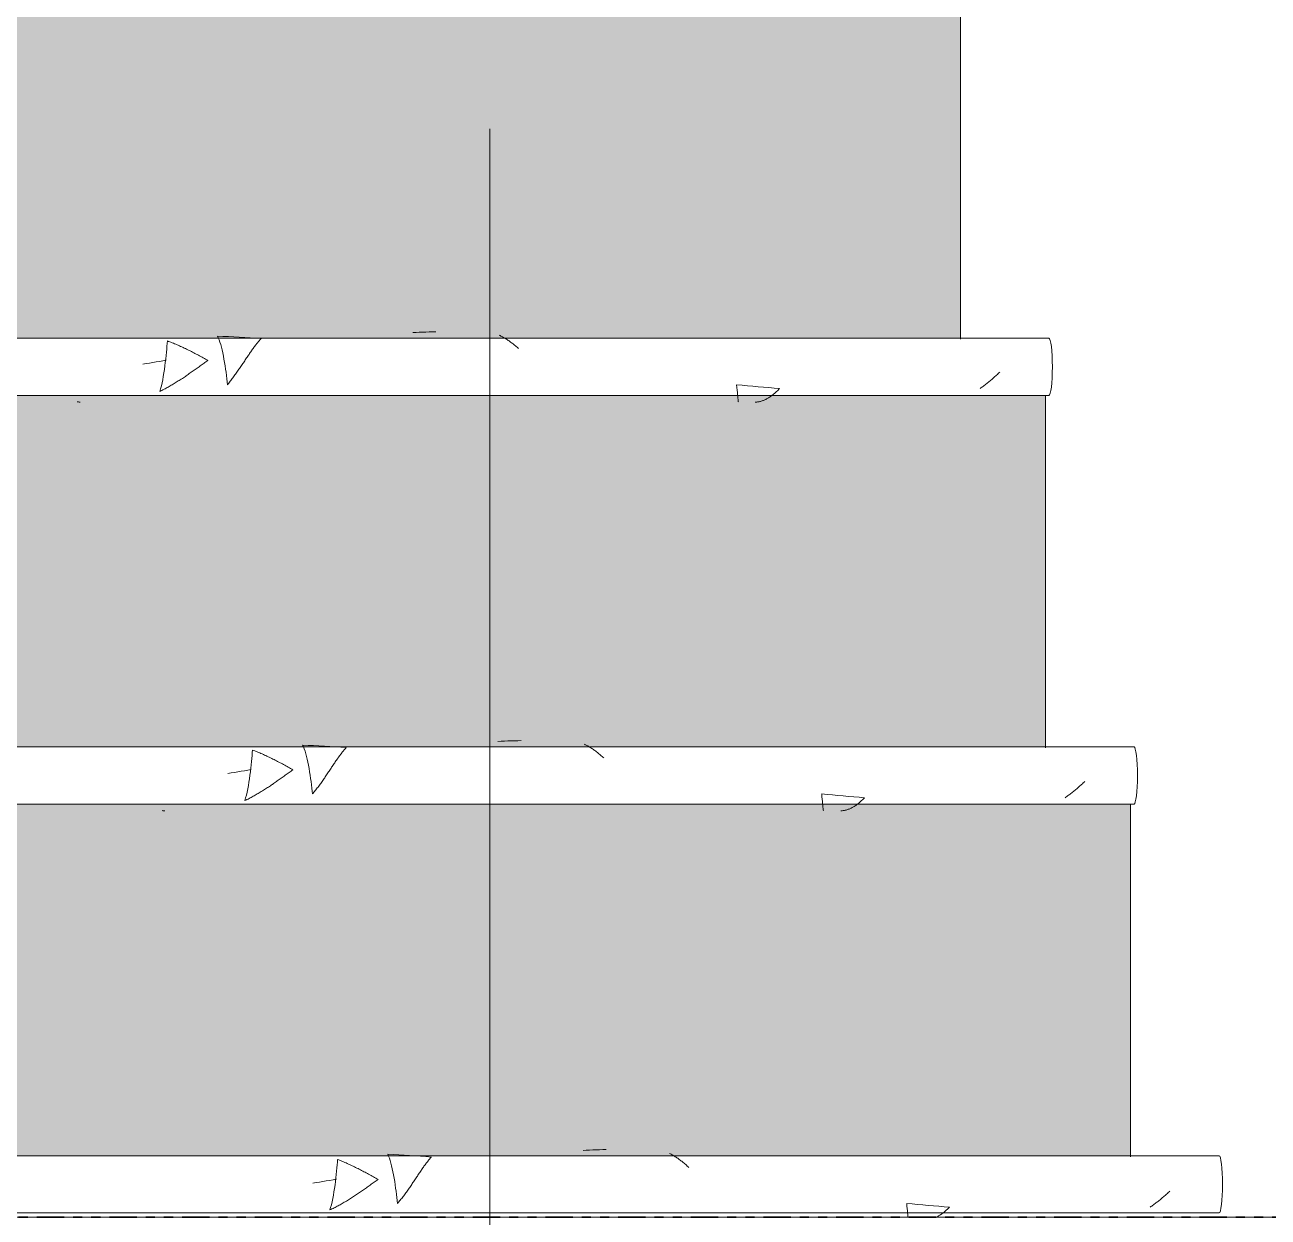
# Model space of a CAD drawing. Header units: millimetres. Extents: x -8482 to 130249, y -7482 to 93550.
# Drawn here: x 30987.4 to 31421.9, y -450 to -33.3 of the extents above; entities that cross this region are included whole.
import ezdxf

# ---------------------------------------------------------------- set-up
doc = ezdxf.new("R2010")
doc.units = ezdxf.units.MM
doc.linetypes.add('Double Dash 3_8_', pattern=[25.4, 9.525, -3.175, 3.175, -3.175, 3.175, -3.175])
doc.linetypes.add('Grid Line', pattern=[14, 10, -2, 0, -2])
for name, color, linetype, lineweight in [('Duong Ranh', 83, 'Double Dash 3_8_', 35), ('NET CAT', 3, 'Continuous', 5), ('NET THAY 1', 41, 'Continuous', 5), ('NET-THAY', 2, 'Continuous', 9), ('TRUC', 225, 'Continuous', 5)]:
    doc.layers.add(name, color=color, linetype=linetype, lineweight=lineweight)

# ---------------------------------------------------------------- blocks, each defined once
blk = doc.blocks.new('FP_93-MẶT ĐỨNG TRỤC A-Q')
at = {"layer": 'NET THAY 1', "color": 10}
for p, q in [((31404.78, -428.57), (22897.55, -428.57)), ((22897.55, -448.57), (31404.78, -448.57))]:
    blk.add_line(p, q, dxfattribs=at)
at = {"layer": 'NET THAY 1'}
for p, q in [((31096.71, -429.89), (31096.64, -430.8)), ((31097.13, -430.03), (31096.71, -429.87)), ((31097.56, -430.2), (31097.13, -430.03)), ((31116.16, -428.18), (31114.25, -428.07)), ((31114.25, -428.07), (31114.54, -428.72)), ((31114.54, -428.72), (31114.82, -429.46)), ((31114.82, -429.46), (31115.08, -430.28)), ((31118.06, -428.29), (31116.16, -428.18)), ((31119.97, -428.4), (31118.06, -428.29)), ((31121.87, -428.52), (31119.97, -428.4)), ((31123.78, -428.64), (31121.87, -428.52)), ((31125.68, -428.76), (31123.78, -428.64)), ((31127.58, -428.89), (31125.68, -428.76)), ((31129.49, -429.02), (31127.58, -428.89)), ((31128.5, -430.15), (31128.31, -430.4)), ((31128.7, -429.91), (31128.5, -430.15)), ((31128.9, -429.68), (31128.7, -429.91)), ((31129.1, -429.45), (31128.9, -429.68)), ((31129.29, -429.23), (31129.1, -429.45)), ((31129.49, -429.02), (31129.29, -429.23)), ((31183.64, -426.64), (31182.48, -426.69)), ((31184.8, -426.59), (31183.64, -426.64)), ((31185.95, -426.55), (31184.8, -426.59)), ((31187.11, -426.51), (31185.95, -426.55)), ((31188.27, -426.47), (31187.11, -426.51)), ((31189.42, -426.43), (31188.27, -426.47)), ((31190.58, -426.4), (31189.42, -426.43)), ((31213.03, -427.93), (31212.74, -427.78)), ((31213.31, -428.08), (31213.03, -427.93)), ((31213.6, -428.23), (31213.31, -428.08)), ((31213.88, -428.39), (31213.6, -428.23)), ((31214.16, -428.56), (31213.88, -428.39)), ((31214.45, -428.73), (31214.16, -428.56)), ((31214.73, -428.91), (31214.45, -428.73)), ((31215.01, -429.1), (31214.73, -428.91)), ((31215.3, -429.28), (31215.01, -429.1)), ((31215.58, -429.48), (31215.3, -429.28)), ((31215.86, -429.68), (31215.58, -429.48)), ((31216.14, -429.88), (31215.86, -429.68)), ((31216.42, -430.09), (31216.14, -429.88)), ((31216.7, -430.3), (31216.42, -430.09)), ((31096.36, -433.97), (31096.24, -435.13)), ((31096.47, -432.85), (31096.36, -433.97)), ((31096.56, -431.79), (31096.47, -432.85)), ((31096.64, -430.8), (31096.56, -431.79)), ((31097.98, -430.38), (31097.56, -430.2)), ((31098.4, -430.55), (31097.98, -430.38)), ((31098.82, -430.73), (31098.4, -430.55)), ((31099.24, -430.91), (31098.82, -430.73)), ((31099.66, -431.1), (31099.24, -430.91)), ((31100.08, -431.29), (31099.66, -431.1)), ((31100.5, -431.47), (31100.08, -431.29)), ((31100.92, -431.67), (31100.5, -431.47)), ((31101.34, -431.86), (31100.92, -431.67)), ((31101.76, -432.06), (31101.34, -431.86)), ((31102.18, -432.26), (31101.76, -432.06)), ((31102.59, -432.46), (31102.18, -432.26)), ((31103.01, -432.66), (31102.59, -432.46)), ((31103.43, -432.87), (31103.01, -432.66)), ((31103.84, -433.08), (31103.43, -432.87)), ((31104.26, -433.29), (31103.84, -433.08)), ((31104.67, -433.5), (31104.26, -433.29)), ((31105.09, -433.71), (31104.67, -433.5)), ((31105.5, -433.93), (31105.09, -433.71)), ((31105.91, -434.15), (31105.5, -433.93)), ((31106.33, -434.37), (31105.91, -434.15)), ((31106.74, -434.59), (31106.33, -434.37)), ((31115.08, -430.28), (31115.34, -431.17)), ((31115.34, -431.17), (31115.59, -432.12)), ((31115.59, -432.12), (31115.83, -433.13)), ((31115.83, -433.13), (31116.06, -434.19)), ((31116.06, -434.19), (31116.27, -435.29)), ((31125.44, -434.39), (31125.22, -434.7)), ((31125.65, -434.08), (31125.44, -434.39)), ((31125.86, -433.77), (31125.65, -434.08)), ((31126.07, -433.46), (31125.86, -433.77)), ((31126.27, -433.16), (31126.07, -433.46)), ((31126.48, -432.86), (31126.27, -433.16)), ((31126.69, -432.57), (31126.48, -432.86)), ((31126.89, -432.28), (31126.69, -432.57)), ((31127.1, -432), (31126.89, -432.28)), ((31127.3, -431.72), (31127.1, -432)), ((31127.5, -431.44), (31127.3, -431.72)), ((31127.71, -431.18), (31127.5, -431.44)), ((31127.91, -430.91), (31127.71, -431.18)), ((31128.11, -430.65), (31127.91, -430.91)), ((31128.31, -430.4), (31128.11, -430.65)), ((31216.98, -430.52), (31216.7, -430.3)), ((31217.25, -430.74), (31216.98, -430.52)), ((31217.53, -430.97), (31217.25, -430.74)), ((31217.81, -431.2), (31217.53, -430.97)), ((31218.08, -431.44), (31217.81, -431.2)), ((31218.36, -431.68), (31218.08, -431.44)), ((31218.63, -431.92), (31218.36, -431.68)), ((31218.91, -432.17), (31218.63, -431.92)), ((31219.18, -432.42), (31218.91, -432.17)), ((31219.45, -432.67), (31219.18, -432.42)), ((31089.22, -437.96), (31088.04, -438.15)), ((31090.4, -437.77), (31089.22, -437.96)), ((31091.58, -437.58), (31090.4, -437.77)), ((31092.75, -437.38), (31091.58, -437.58)), ((31093.93, -437.19), (31092.75, -437.38)), ((31095.1, -437), (31093.93, -437.19)), ((31096.28, -436.81), (31095.1, -437)), ((31095.8, -438.78), (31095.62, -440)), ((31095.96, -437.55), (31095.8, -438.78)), ((31096.11, -436.33), (31095.96, -437.55)), ((31096.24, -435.13), (31096.11, -436.33)), ((31107.15, -434.81), (31106.74, -434.59)), ((31107.56, -435.03), (31107.15, -434.81)), ((31107.98, -435.25), (31107.56, -435.03)), ((31108.12, -438.81), (31107.78, -439.05)), ((31108.39, -435.48), (31107.98, -435.25)), ((31108.46, -438.56), (31108.12, -438.81)), ((31108.8, -435.71), (31108.39, -435.48)), ((31108.8, -438.32), (31108.46, -438.56)), ((31109.21, -435.93), (31108.8, -435.71)), ((31109.15, -438.07), (31108.8, -438.32)), ((31109.49, -437.83), (31109.15, -438.07)), ((31109.61, -436.16), (31109.21, -435.93)), ((31109.82, -437.58), (31109.49, -437.83)), ((31110.02, -436.39), (31109.61, -436.16)), ((31110.16, -437.34), (31109.82, -437.58)), ((31110.43, -436.62), (31110.02, -436.39)), ((31110.5, -437.1), (31110.16, -437.34)), ((31110.84, -436.85), (31110.43, -436.62)), ((31110.84, -436.85), (31110.5, -437.1)), ((31116.27, -435.29), (31116.47, -436.41)), ((31116.47, -436.41), (31116.66, -437.56)), ((31116.66, -437.56), (31116.84, -438.71)), ((31116.84, -438.71), (31117, -439.86)), ((31122.6, -438.64), (31122.37, -438.97)), ((31122.82, -438.3), (31122.6, -438.64)), ((31123.04, -437.97), (31122.82, -438.3)), ((31123.27, -437.64), (31123.04, -437.97)), ((31123.49, -437.3), (31123.27, -437.64)), ((31123.71, -436.97), (31123.49, -437.3)), ((31123.93, -436.64), (31123.71, -436.97)), ((31124.15, -436.32), (31123.93, -436.64)), ((31124.36, -435.99), (31124.15, -436.32)), ((31124.58, -435.66), (31124.36, -435.99)), ((31124.8, -435.34), (31124.58, -435.66)), ((31125.01, -435.02), (31124.8, -435.34)), ((31125.22, -434.7), (31125.01, -435.02)), ((31095.23, -442.4), (31095.01, -443.55)), ((31095.43, -441.22), (31095.23, -442.4)), ((31095.62, -440), (31095.43, -441.22)), ((31101.88, -443.1), (31101.53, -443.33)), ((31102.23, -442.87), (31101.88, -443.1)), ((31102.58, -442.64), (31102.23, -442.87)), ((31102.93, -442.41), (31102.58, -442.64)), ((31103.28, -442.18), (31102.93, -442.41)), ((31103.63, -441.94), (31103.28, -442.18)), ((31103.98, -441.71), (31103.63, -441.94)), ((31104.33, -441.47), (31103.98, -441.71)), ((31104.68, -441.23), (31104.33, -441.47)), ((31105.02, -440.99), (31104.68, -441.23)), ((31105.37, -440.75), (31105.02, -440.99)), ((31105.72, -440.51), (31105.37, -440.75)), ((31106.06, -440.27), (31105.72, -440.51)), ((31106.41, -440.02), (31106.06, -440.27)), ((31106.75, -439.78), (31106.41, -440.02)), ((31107.09, -439.54), (31106.75, -439.78)), ((31107.44, -439.29), (31107.09, -439.54)), ((31107.78, -439.05), (31107.44, -439.29)), ((31117, -439.86), (31117.15, -441.01)), ((31117.15, -441.01), (31117.29, -442.12)), ((31117.29, -442.12), (31117.42, -443.21)), ((31117.42, -443.21), (31117.53, -444.26)), ((31119.34, -443.18), (31119.1, -443.49)), ((31119.58, -442.87), (31119.34, -443.18)), ((31119.82, -442.56), (31119.58, -442.87)), ((31120.05, -442.24), (31119.82, -442.56)), ((31120.29, -441.92), (31120.05, -442.24)), ((31120.52, -441.6), (31120.29, -441.92)), ((31120.76, -441.28), (31120.52, -441.6)), ((31120.99, -440.95), (31120.76, -441.28)), ((31121.22, -440.62), (31120.99, -440.95)), ((31121.46, -440.3), (31121.22, -440.62)), ((31121.69, -439.96), (31121.46, -440.3)), ((31121.91, -439.63), (31121.69, -439.96)), ((31122.14, -439.3), (31121.91, -439.63)), ((31122.37, -438.97), (31122.14, -439.3)), ((31385.05, -443.22), (31384.76, -443.46)), ((31385.33, -442.97), (31385.05, -443.22)), ((31385.62, -442.73), (31385.33, -442.97)), ((31385.9, -442.48), (31385.62, -442.73)), ((31386.19, -442.23), (31385.9, -442.48)), ((31386.47, -441.98), (31386.19, -442.23)), ((31386.76, -441.73), (31386.47, -441.98)), ((31387.04, -441.47), (31386.76, -441.73)), ((31387.32, -441.22), (31387.04, -441.47)), ((31387.6, -440.96), (31387.32, -441.22)), ((31094.27, -446.65), (31094.01, -447.54)), ((31094.38, -447.35), (31094.01, -447.52)), ((31094.53, -445.69), (31094.27, -446.65)), ((31094.74, -447.18), (31094.38, -447.35)), ((31094.78, -444.65), (31094.53, -445.69)), ((31095.1, -447), (31094.74, -447.18)), ((31095.01, -443.55), (31094.78, -444.65)), ((31095.46, -446.82), (31095.1, -447)), ((31095.82, -446.64), (31095.46, -446.82)), ((31096.18, -446.45), (31095.82, -446.64)), ((31096.54, -446.26), (31096.18, -446.45)), ((31096.9, -446.07), (31096.54, -446.26)), ((31097.26, -445.88), (31096.9, -446.07)), ((31097.62, -445.68), (31097.26, -445.88)), ((31097.97, -445.48), (31097.62, -445.68)), ((31098.33, -445.27), (31097.97, -445.48)), ((31098.69, -445.07), (31098.33, -445.27)), ((31099.05, -444.86), (31098.69, -445.07)), ((31099.4, -444.64), (31099.05, -444.86)), ((31099.76, -444.43), (31099.4, -444.64)), ((31100.11, -444.21), (31099.76, -444.43)), ((31100.47, -444), (31100.11, -444.21)), ((31100.82, -443.77), (31100.47, -444)), ((31101.17, -443.55), (31100.82, -443.77)), ((31101.53, -443.33), (31101.17, -443.55)), ((31117.53, -444.26), (31117.63, -445.26)), ((31117.88, -444.97), (31117.63, -445.25)), ((31118.13, -444.68), (31117.88, -444.97)), ((31118.37, -444.39), (31118.13, -444.68)), ((31118.61, -444.1), (31118.37, -444.39)), ((31118.86, -443.8), (31118.61, -444.1)), ((31119.1, -443.49), (31118.86, -443.8)), ((31297.48, -445.44), (31295.61, -445.27)), ((31295.61, -445.27), (31295.7, -446.18)), ((31295.7, -446.18), (31295.78, -447.03)), ((31295.78, -447.03), (31295.85, -447.8)), ((31299.35, -445.61), (31297.48, -445.44)), ((31301.22, -445.77), (31299.35, -445.61)), ((31303.09, -445.94), (31301.22, -445.77)), ((31304.96, -446.1), (31303.09, -445.94)), ((31306.83, -446.26), (31304.96, -446.1)), ((31308.7, -446.42), (31306.83, -446.26)), ((31310.57, -446.58), (31308.7, -446.42)), ((31309.56, -447.54), (31309.3, -447.77)), ((31309.81, -447.31), (31309.56, -447.54)), ((31310.06, -447.07), (31309.81, -447.31)), ((31310.31, -446.83), (31310.06, -447.07)), ((31310.57, -446.58), (31310.31, -446.83)), ((31380.97, -446.36), (31380.68, -446.56)), ((31381.27, -446.16), (31380.97, -446.36)), ((31381.56, -445.95), (31381.27, -446.16)), ((31381.85, -445.74), (31381.56, -445.95)), ((31382.15, -445.52), (31381.85, -445.74)), ((31382.44, -445.3), (31382.15, -445.52)), ((31382.73, -445.08), (31382.44, -445.3)), ((31383.02, -444.86), (31382.73, -445.08)), ((31383.31, -444.63), (31383.02, -444.86)), ((31383.6, -444.4), (31383.31, -444.63)), ((31383.89, -444.17), (31383.6, -444.4)), ((31384.18, -443.94), (31383.89, -444.17)), ((31384.47, -443.7), (31384.18, -443.94)), ((31384.76, -443.46), (31384.47, -443.7)), ((31295.85, -447.8), (31295.91, -448.51)), ((31295.91, -448.51), (31295.96, -449.12)), ((31295.96, -449.12), (31296.01, -449.66)), ((31296.01, -449.66), (31296.06, -450.1)), ((31306.21, -449.9), (31305.94, -450.03)), ((31306.47, -449.77), (31306.21, -449.9)), ((31306.73, -449.62), (31306.47, -449.77)), ((31306.99, -449.47), (31306.73, -449.62)), ((31307.25, -449.31), (31306.99, -449.47)), ((31307.51, -449.15), (31307.25, -449.31)), ((31307.76, -448.97), (31307.51, -449.15)), ((31308.02, -448.79), (31307.76, -448.97)), ((31308.28, -448.6), (31308.02, -448.79)), ((31308.54, -448.4), (31308.28, -448.6)), ((31308.79, -448.2), (31308.54, -448.4)), ((31309.05, -447.99), (31308.79, -448.2)), ((31309.3, -447.77), (31309.05, -447.99))]:
    blk.add_line(p, q, dxfattribs=at)
blk = doc.blocks.new('FP_94-MẶT ĐỨNG TRỤC A-Q')
at = {"layer": 'NET THAY 1', "color": 10}
for p, q in [((31375.06, -285.71), (22897.55, -285.71)), ((22897.55, -305.71), (31375.06, -305.71))]:
    blk.add_line(p, q, dxfattribs=at)
at = {"layer": 'NET THAY 1'}
for p, q in [((31067.37, -286.94), (31066.95, -286.78)), ((31086.39, -285.15), (31084.49, -285.04)), ((31084.49, -285.05), (31084.78, -285.67)), ((31084.78, -285.67), (31085.05, -286.39)), ((31085.05, -286.39), (31085.33, -287.18)), ((31088.3, -285.25), (31086.39, -285.15)), ((31090.2, -285.36), (31088.3, -285.25)), ((31092.11, -285.48), (31090.2, -285.36)), ((31094.01, -285.59), (31092.11, -285.48)), ((31095.92, -285.71), (31094.01, -285.59)), ((31097.82, -285.83), (31095.92, -285.71)), ((31099.72, -285.95), (31097.82, -285.83)), ((31099.14, -286.6), (31098.94, -286.82)), ((31099.33, -286.38), (31099.14, -286.6)), ((31099.53, -286.16), (31099.33, -286.38)), ((31099.72, -285.95), (31099.53, -286.16)), ((31153.87, -283.7), (31152.71, -283.75)), ((31155.03, -283.66), (31153.87, -283.7)), ((31156.18, -283.62), (31155.03, -283.66)), ((31157.34, -283.59), (31156.18, -283.62)), ((31158.5, -283.55), (31157.34, -283.59)), ((31159.65, -283.52), (31158.5, -283.55)), ((31160.81, -283.5), (31159.65, -283.52)), ((31183.26, -284.91), (31182.97, -284.77)), ((31183.55, -285.05), (31183.26, -284.91)), ((31183.83, -285.2), (31183.55, -285.05)), ((31184.12, -285.35), (31183.83, -285.2)), ((31184.4, -285.52), (31184.12, -285.35)), ((31184.68, -285.68), (31184.4, -285.52)), ((31184.97, -285.85), (31184.68, -285.68)), ((31185.25, -286.03), (31184.97, -285.85)), ((31185.53, -286.21), (31185.25, -286.03)), ((31185.82, -286.4), (31185.53, -286.21)), ((31186.1, -286.59), (31185.82, -286.4)), ((31186.38, -286.79), (31186.1, -286.59)), ((31186.66, -287), (31186.38, -286.79)), ((31066.61, -290.81), (31066.5, -291.96)), ((31066.72, -289.7), (31066.61, -290.81)), ((31066.8, -288.66), (31066.72, -289.7)), ((31066.88, -287.69), (31066.8, -288.66)), ((31066.95, -286.8), (31066.88, -287.69)), ((31067.8, -287.11), (31067.37, -286.94)), ((31068.22, -287.28), (31067.8, -287.11)), ((31068.64, -287.45), (31068.22, -287.28)), ((31069.06, -287.62), (31068.64, -287.45)), ((31069.48, -287.8), (31069.06, -287.62)), ((31069.91, -287.98), (31069.48, -287.8)), ((31070.33, -288.16), (31069.91, -287.98)), ((31070.75, -288.35), (31070.33, -288.16)), ((31071.17, -288.54), (31070.75, -288.35)), ((31071.59, -288.73), (31071.17, -288.54)), ((31072, -288.92), (31071.59, -288.73)), ((31072.42, -289.12), (31072, -288.92)), ((31072.84, -289.32), (31072.42, -289.12)), ((31073.26, -289.52), (31072.84, -289.32)), ((31073.68, -289.72), (31073.26, -289.52)), ((31074.09, -289.93), (31073.68, -289.72)), ((31074.51, -290.13), (31074.09, -289.93)), ((31074.92, -290.34), (31074.51, -290.13)), ((31075.34, -290.55), (31074.92, -290.34)), ((31075.75, -290.77), (31075.34, -290.55)), ((31076.17, -290.98), (31075.75, -290.77)), ((31076.58, -291.2), (31076.17, -290.98)), ((31085.33, -287.18), (31085.59, -288.05)), ((31085.59, -288.05), (31085.84, -288.99)), ((31085.84, -288.99), (31086.08, -289.98)), ((31086.08, -289.98), (31086.31, -291.03)), ((31086.31, -291.03), (31086.53, -292.11)), ((31095.9, -290.91), (31095.69, -291.22)), ((31096.11, -290.61), (31095.9, -290.91)), ((31096.32, -290.31), (31096.11, -290.61)), ((31096.52, -290.01), (31096.32, -290.31)), ((31096.73, -289.72), (31096.52, -290.01)), ((31096.94, -289.43), (31096.73, -289.72)), ((31097.14, -289.14), (31096.94, -289.43)), ((31097.34, -288.86), (31097.14, -289.14)), ((31097.55, -288.59), (31097.34, -288.86)), ((31097.75, -288.32), (31097.55, -288.59)), ((31097.95, -288.06), (31097.75, -288.32)), ((31098.15, -287.8), (31097.95, -288.06)), ((31098.35, -287.55), (31098.15, -287.8)), ((31098.55, -287.3), (31098.35, -287.55)), ((31098.75, -287.06), (31098.55, -287.3)), ((31098.94, -286.82), (31098.75, -287.06)), ((31186.94, -287.2), (31186.66, -287)), ((31187.22, -287.42), (31186.94, -287.2)), ((31187.5, -287.63), (31187.22, -287.42)), ((31187.77, -287.86), (31187.5, -287.63)), ((31188.05, -288.08), (31187.77, -287.86)), ((31188.33, -288.31), (31188.05, -288.08)), ((31188.61, -288.55), (31188.33, -288.31)), ((31188.88, -288.79), (31188.61, -288.55)), ((31189.16, -289.03), (31188.88, -288.79)), ((31189.43, -289.28), (31189.16, -289.03)), ((31189.7, -289.53), (31189.43, -289.28)), ((31059.49, -294.77), (31058.31, -294.97)), ((31060.66, -294.58), (31059.49, -294.77)), ((31061.84, -294.39), (31060.66, -294.58)), ((31063.02, -294.2), (31061.84, -294.39)), ((31064.19, -294.01), (31063.02, -294.2)), ((31065.37, -293.82), (31064.19, -294.01)), ((31066.54, -293.63), (31065.37, -293.82)), ((31066.23, -294.36), (31066.07, -295.59)), ((31066.37, -293.15), (31066.23, -294.36)), ((31066.5, -291.96), (31066.37, -293.15)), ((31077, -291.42), (31076.58, -291.2)), ((31077.41, -291.64), (31077, -291.42)), ((31077.82, -291.86), (31077.41, -291.64)), ((31078.23, -292.08), (31077.82, -291.86)), ((31078.64, -292.3), (31078.23, -292.08)), ((31078.73, -295.37), (31078.39, -295.62)), ((31079.05, -292.53), (31078.64, -292.3)), ((31079.07, -295.13), (31078.73, -295.37)), ((31079.46, -292.76), (31079.05, -292.53)), ((31079.41, -294.88), (31079.07, -295.13)), ((31079.75, -294.64), (31079.41, -294.88)), ((31079.87, -292.98), (31079.46, -292.76)), ((31080.09, -294.4), (31079.75, -294.64)), ((31080.28, -293.21), (31079.87, -292.98)), ((31080.43, -294.15), (31080.09, -294.4)), ((31080.69, -293.44), (31080.28, -293.21)), ((31080.76, -293.91), (31080.43, -294.15)), ((31081.1, -293.67), (31080.69, -293.44)), ((31081.1, -293.67), (31080.76, -293.91)), ((31086.53, -292.11), (31086.73, -293.23)), ((31086.73, -293.23), (31086.93, -294.37)), ((31086.93, -294.37), (31087.11, -295.52)), ((31092.86, -295.45), (31092.64, -295.78)), ((31093.09, -295.11), (31092.86, -295.45)), ((31093.31, -294.78), (31093.09, -295.11)), ((31093.53, -294.45), (31093.31, -294.78)), ((31093.75, -294.12), (31093.53, -294.45)), ((31093.97, -293.79), (31093.75, -294.12)), ((31094.19, -293.46), (31093.97, -293.79)), ((31094.41, -293.13), (31094.19, -293.46)), ((31094.62, -292.81), (31094.41, -293.13)), ((31094.84, -292.49), (31094.62, -292.81)), ((31095.05, -292.17), (31094.84, -292.49)), ((31095.27, -291.85), (31095.05, -292.17)), ((31095.48, -291.53), (31095.27, -291.85)), ((31095.69, -291.22), (31095.48, -291.53)), ((31065.51, -299.23), (31065.29, -300.39)), ((31065.71, -298.03), (31065.51, -299.23)), ((31065.9, -296.82), (31065.71, -298.03)), ((31066.07, -295.59), (31065.9, -296.82)), ((31072.51, -299.7), (31072.16, -299.93)), ((31072.86, -299.47), (31072.51, -299.7)), ((31073.21, -299.24), (31072.86, -299.47)), ((31073.56, -299), (31073.21, -299.24)), ((31073.91, -298.77), (31073.56, -299)), ((31074.26, -298.53), (31073.91, -298.77)), ((31074.6, -298.29), (31074.26, -298.53)), ((31074.95, -298.05), (31074.6, -298.29)), ((31075.3, -297.81), (31074.95, -298.05)), ((31075.64, -297.57), (31075.3, -297.81)), ((31075.99, -297.33), (31075.64, -297.57)), ((31076.33, -297.08), (31075.99, -297.33)), ((31076.68, -296.84), (31076.33, -297.08)), ((31077.02, -296.6), (31076.68, -296.84)), ((31077.36, -296.35), (31077.02, -296.6)), ((31077.71, -296.11), (31077.36, -296.35)), ((31078.05, -295.86), (31077.71, -296.11)), ((31078.39, -295.62), (31078.05, -295.86)), ((31087.11, -295.52), (31087.27, -296.68)), ((31087.27, -296.68), (31087.43, -297.82)), ((31087.43, -297.82), (31087.57, -298.95)), ((31087.57, -298.95), (31087.7, -300.05)), ((31089.86, -299.71), (31089.62, -300.02)), ((31090.1, -299.39), (31089.86, -299.71)), ((31090.33, -299.07), (31090.1, -299.39)), ((31090.57, -298.75), (31090.33, -299.07)), ((31090.8, -298.42), (31090.57, -298.75)), ((31091.03, -298.1), (31090.8, -298.42)), ((31091.27, -297.77), (31091.03, -298.1)), ((31091.5, -297.44), (31091.27, -297.77)), ((31091.73, -297.11), (31091.5, -297.44)), ((31091.96, -296.78), (31091.73, -297.11)), ((31092.19, -296.45), (31091.96, -296.78)), ((31092.41, -296.11), (31092.19, -296.45)), ((31092.64, -295.78), (31092.41, -296.11)), ((31355.61, -299.81), (31355.33, -300.05)), ((31355.9, -299.56), (31355.61, -299.81)), ((31356.18, -299.31), (31355.9, -299.56)), ((31356.47, -299.06), (31356.18, -299.31)), ((31356.75, -298.8), (31356.47, -299.06)), ((31357.03, -298.55), (31356.75, -298.8)), ((31357.32, -298.29), (31357.03, -298.55)), ((31357.6, -298.04), (31357.32, -298.29)), ((31357.88, -297.78), (31357.6, -298.04)), ((31064.57, -303.54), (31064.3, -304.45)), ((31064.82, -302.56), (31064.57, -303.54)), ((31065.03, -304.08), (31064.67, -304.26)), ((31065.06, -301.5), (31064.82, -302.56)), ((31065.39, -303.9), (31065.03, -304.08)), ((31065.29, -300.39), (31065.06, -301.5)), ((31065.75, -303.72), (31065.39, -303.9)), ((31066.11, -303.53), (31065.75, -303.72)), ((31066.47, -303.34), (31066.11, -303.53)), ((31066.83, -303.15), (31066.47, -303.34)), ((31067.19, -302.95), (31066.83, -303.15)), ((31067.55, -302.75), (31067.19, -302.95)), ((31067.91, -302.55), (31067.55, -302.75)), ((31068.26, -302.34), (31067.91, -302.55)), ((31068.62, -302.13), (31068.26, -302.34)), ((31068.98, -301.92), (31068.62, -302.13)), ((31069.33, -301.71), (31068.98, -301.92)), ((31069.69, -301.5), (31069.33, -301.71)), ((31070.04, -301.28), (31069.69, -301.5)), ((31070.4, -301.06), (31070.04, -301.28)), ((31070.75, -300.84), (31070.4, -301.06)), ((31071.1, -300.62), (31070.75, -300.84)), ((31071.46, -300.39), (31071.1, -300.62)), ((31071.81, -300.16), (31071.46, -300.39)), ((31072.16, -299.93), (31071.81, -300.16)), ((31087.7, -300.05), (31087.82, -301.11)), ((31087.82, -301.11), (31087.92, -302.12)), ((31088.17, -301.83), (31087.92, -302.11)), ((31088.41, -301.54), (31088.17, -301.83)), ((31088.66, -301.24), (31088.41, -301.54)), ((31088.9, -300.94), (31088.66, -301.24)), ((31089.14, -300.64), (31088.9, -300.94)), ((31089.38, -300.33), (31089.14, -300.64)), ((31089.62, -300.02), (31089.38, -300.33)), ((31267.77, -302.3), (31265.9, -302.13)), ((31265.9, -302.14), (31265.99, -303.09)), ((31265.99, -303.09), (31266.07, -303.97)), ((31266.07, -303.97), (31266.15, -304.79)), ((31269.64, -302.48), (31267.77, -302.3)), ((31271.51, -302.65), (31269.64, -302.48)), ((31273.38, -302.81), (31271.51, -302.65)), ((31275.25, -302.98), (31273.38, -302.81)), ((31277.12, -303.15), (31275.25, -302.98)), ((31278.99, -303.31), (31277.12, -303.15)), ((31280.86, -303.47), (31278.99, -303.31)), ((31280.36, -303.97), (31280.11, -304.22)), ((31280.61, -303.72), (31280.36, -303.97)), ((31280.86, -303.47), (31280.61, -303.72)), ((31351.27, -303.25), (31350.97, -303.45)), ((31351.56, -303.04), (31351.27, -303.25)), ((31351.85, -302.82), (31351.56, -303.04)), ((31352.15, -302.61), (31351.85, -302.82)), ((31352.44, -302.39), (31352.15, -302.61)), ((31352.73, -302.17), (31352.44, -302.39)), ((31353.02, -301.94), (31352.73, -302.17)), ((31353.31, -301.72), (31353.02, -301.94)), ((31353.6, -301.48), (31353.31, -301.72)), ((31353.89, -301.25), (31353.6, -301.48)), ((31354.18, -301.02), (31353.89, -301.25)), ((31354.47, -300.78), (31354.18, -301.02)), ((31354.75, -300.54), (31354.47, -300.78)), ((31355.04, -300.3), (31354.75, -300.54)), ((31355.33, -300.05), (31355.04, -300.3)), ((31035.58, -307.98), (31035.4, -307.95)), ((31035.77, -308), (31035.58, -307.98)), ((31035.96, -308.02), (31035.77, -308)), ((31036.15, -308.03), (31035.96, -308.02)), ((31036.33, -308.04), (31036.15, -308.03)), ((31064.67, -304.26), (31064.31, -304.44)), ((31266.15, -304.79), (31266.21, -305.52)), ((31266.21, -305.52), (31266.27, -306.17)), ((31266.27, -306.17), (31266.32, -306.73)), ((31266.32, -306.73), (31266.37, -307.2)), ((31266.37, -307.2), (31266.41, -307.57)), ((31266.41, -307.57), (31266.45, -307.83)), ((31266.45, -307.83), (31266.48, -307.99)), ((31272.83, -308.02), (31272.56, -308.04)), ((31273.09, -308), (31272.83, -308.02)), ((31273.36, -307.97), (31273.09, -308)), ((31273.62, -307.93), (31273.36, -307.97)), ((31273.88, -307.88), (31273.62, -307.93)), ((31274.15, -307.82), (31273.88, -307.88)), ((31274.41, -307.76), (31274.15, -307.82)), ((31274.68, -307.68), (31274.41, -307.76)), ((31274.94, -307.6), (31274.68, -307.68)), ((31275.2, -307.5), (31274.94, -307.6)), ((31275.46, -307.4), (31275.2, -307.5)), ((31275.73, -307.29), (31275.46, -307.4)), ((31275.99, -307.17), (31275.73, -307.29)), ((31276.25, -307.05), (31275.99, -307.17)), ((31276.51, -306.91), (31276.25, -307.05)), ((31276.77, -306.77), (31276.51, -306.91)), ((31277.03, -306.62), (31276.77, -306.77)), ((31277.29, -306.46), (31277.03, -306.62)), ((31277.55, -306.29), (31277.29, -306.46)), ((31277.81, -306.11), (31277.55, -306.29)), ((31278.07, -305.93), (31277.81, -306.11)), ((31278.32, -305.74), (31278.07, -305.93)), ((31278.58, -305.55), (31278.32, -305.74)), ((31278.84, -305.34), (31278.58, -305.55)), ((31279.09, -305.13), (31278.84, -305.34)), ((31279.35, -304.91), (31279.09, -305.13)), ((31279.6, -304.69), (31279.35, -304.91)), ((31279.85, -304.46), (31279.6, -304.69)), ((31280.11, -304.22), (31279.85, -304.46))]:
    blk.add_line(p, q, dxfattribs=at)
blk = doc.blocks.new('FP_95-MẶT ĐỨNG TRỤC A-Q')
at = {"layer": 'NET THAY 1', "color": 10}
for p, q in [((31345.33, -142.86), (22897.55, -142.86)), ((22897.55, -162.86), (31345.33, -162.86))]:
    blk.add_line(p, q, dxfattribs=at)
at = {"layer": 'NET THAY 1'}
for p, q in [((31056.64, -142.19), (31054.73, -142.08)), ((31054.74, -142.09), (31055.02, -142.7)), ((31055.02, -142.7), (31055.3, -143.39)), ((31055.3, -143.39), (31055.58, -144.18)), ((31058.54, -142.29), (31056.64, -142.19)), ((31060.45, -142.4), (31058.54, -142.29)), ((31062.35, -142.51), (31060.45, -142.4)), ((31064.26, -142.62), (31062.35, -142.51)), ((31066.16, -142.73), (31064.26, -142.62)), ((31068.07, -142.85), (31066.16, -142.73)), ((31069.97, -142.97), (31068.07, -142.85)), ((31069.58, -143.39), (31069.39, -143.6)), ((31069.78, -143.18), (31069.58, -143.39)), ((31069.97, -142.97), (31069.78, -143.18)), ((31124.11, -140.8), (31122.96, -140.84)), ((31125.27, -140.76), (31124.11, -140.8)), ((31126.43, -140.73), (31125.27, -140.76)), ((31127.58, -140.69), (31126.43, -140.73)), ((31128.74, -140.66), (31127.58, -140.69)), ((31129.9, -140.64), (31128.74, -140.66)), ((31131.05, -140.61), (31129.9, -140.64)), ((31153.51, -141.95), (31153.22, -141.82)), ((31153.79, -142.09), (31153.51, -141.95)), ((31154.08, -142.24), (31153.79, -142.09)), ((31154.36, -142.39), (31154.08, -142.24)), ((31154.65, -142.54), (31154.36, -142.39)), ((31154.93, -142.71), (31154.65, -142.54)), ((31155.22, -142.87), (31154.93, -142.71)), ((31155.5, -143.05), (31155.22, -142.87)), ((31155.78, -143.23), (31155.5, -143.05)), ((31156.07, -143.41), (31155.78, -143.23)), ((31036.97, -146.67), (31036.87, -147.76)), ((31037.06, -145.64), (31036.97, -146.67)), ((31037.13, -144.68), (31037.06, -145.64)), ((31037.2, -143.8), (31037.13, -144.68)), ((31037.62, -143.94), (31037.2, -143.78)), ((31038.05, -144.1), (31037.62, -143.94)), ((31038.47, -144.27), (31038.05, -144.1)), ((31038.89, -144.44), (31038.47, -144.27)), ((31039.32, -144.61), (31038.89, -144.44)), ((31039.74, -144.79), (31039.32, -144.61)), ((31040.16, -144.96), (31039.74, -144.79)), ((31040.58, -145.15), (31040.16, -144.96)), ((31041, -145.33), (31040.58, -145.15)), ((31041.42, -145.52), (31041, -145.33)), ((31041.84, -145.7), (31041.42, -145.52)), ((31042.26, -145.9), (31041.84, -145.7)), ((31042.68, -146.09), (31042.26, -145.9)), ((31043.1, -146.29), (31042.68, -146.09)), ((31043.51, -146.48), (31043.1, -146.29)), ((31043.93, -146.69), (31043.51, -146.48)), ((31044.35, -146.89), (31043.93, -146.69)), ((31044.77, -147.09), (31044.35, -146.89)), ((31045.18, -147.3), (31044.77, -147.09)), ((31045.6, -147.51), (31045.18, -147.3)), ((31046.01, -147.72), (31045.6, -147.51)), ((31046.43, -147.94), (31046.01, -147.72)), ((31055.58, -144.18), (31055.84, -145.03)), ((31055.84, -145.03), (31056.09, -145.96)), ((31056.09, -145.96), (31056.34, -146.94)), ((31056.34, -146.94), (31056.57, -147.98)), ((31066.37, -147.56), (31066.16, -147.87)), ((31066.57, -147.27), (31066.37, -147.56)), ((31066.78, -146.97), (31066.57, -147.27)), ((31066.99, -146.68), (31066.78, -146.97)), ((31067.19, -146.39), (31066.99, -146.68)), ((31067.4, -146.11), (31067.19, -146.39)), ((31067.6, -145.84), (31067.4, -146.11)), ((31067.8, -145.57), (31067.6, -145.84)), ((31068, -145.3), (31067.8, -145.57)), ((31068.2, -145.04), (31068, -145.3)), ((31068.4, -144.78), (31068.2, -145.04)), ((31068.6, -144.54), (31068.4, -144.78)), ((31068.8, -144.29), (31068.6, -144.54)), ((31069, -144.06), (31068.8, -144.29)), ((31069.19, -143.83), (31069, -144.06)), ((31069.39, -143.6), (31069.19, -143.83)), ((31156.35, -143.6), (31156.07, -143.41)), ((31156.63, -143.8), (31156.35, -143.6)), ((31156.91, -143.99), (31156.63, -143.8)), ((31157.19, -144.2), (31156.91, -143.99)), ((31157.47, -144.41), (31157.19, -144.2)), ((31157.75, -144.62), (31157.47, -144.41)), ((31158.03, -144.84), (31157.75, -144.62)), ((31158.31, -145.07), (31158.03, -144.84)), ((31158.58, -145.29), (31158.31, -145.07)), ((31158.86, -145.52), (31158.58, -145.29)), ((31159.13, -145.76), (31158.86, -145.52)), ((31159.41, -146), (31159.13, -145.76)), ((31159.68, -146.24), (31159.41, -146)), ((31159.96, -146.49), (31159.68, -146.24)), ((31029.75, -151.71), (31028.58, -151.9)), ((31030.93, -151.52), (31029.75, -151.71)), ((31032.1, -151.33), (31030.93, -151.52)), ((31033.28, -151.14), (31032.1, -151.33)), ((31034.46, -150.95), (31033.28, -151.14)), ((31035.63, -150.76), (31034.46, -150.95)), ((31036.81, -150.57), (31035.63, -150.76)), ((31036.49, -151.3), (31036.34, -152.52)), ((31036.63, -150.09), (31036.49, -151.3)), ((31036.76, -148.91), (31036.63, -150.09)), ((31036.87, -147.76), (31036.76, -148.91)), ((31046.84, -148.15), (31046.43, -147.94)), ((31047.25, -148.37), (31046.84, -148.15)), ((31047.67, -148.59), (31047.25, -148.37)), ((31048.08, -148.81), (31047.67, -148.59)), ((31048.49, -149.03), (31048.08, -148.81)), ((31048.9, -149.25), (31048.49, -149.03)), ((31049.32, -149.47), (31048.9, -149.25)), ((31049.34, -152.07), (31049, -152.31)), ((31049.73, -149.7), (31049.32, -149.47)), ((31049.68, -151.82), (31049.34, -152.07)), ((31050.02, -151.58), (31049.68, -151.82)), ((31050.14, -149.93), (31049.73, -149.7)), ((31050.35, -151.34), (31050.02, -151.58)), ((31050.55, -150.15), (31050.14, -149.93)), ((31050.69, -151.09), (31050.35, -151.34)), ((31050.96, -150.38), (31050.55, -150.15)), ((31051.03, -150.85), (31050.69, -151.09)), ((31051.36, -150.61), (31050.96, -150.38)), ((31051.36, -150.61), (31051.03, -150.85)), ((31056.57, -147.98), (31056.79, -149.06)), ((31056.79, -149.06), (31057, -150.17)), ((31057, -150.17), (31057.19, -151.31)), ((31057.19, -151.31), (31057.37, -152.46)), ((31063.35, -152.05), (31063.13, -152.38)), ((31063.58, -151.72), (31063.35, -152.05)), ((31063.8, -151.39), (31063.58, -151.72)), ((31064.02, -151.06), (31063.8, -151.39)), ((31064.24, -150.73), (31064.02, -151.06)), ((31064.45, -150.4), (31064.24, -150.73)), ((31064.67, -150.08), (31064.45, -150.4)), ((31064.89, -149.75), (31064.67, -150.08)), ((31065.1, -149.43), (31064.89, -149.75)), ((31065.31, -149.11), (31065.1, -149.43)), ((31065.53, -148.8), (31065.31, -149.11)), ((31065.74, -148.48), (31065.53, -148.8)), ((31065.95, -148.17), (31065.74, -148.48)), ((31066.16, -147.87), (31065.95, -148.17)), ((31035.78, -156.17), (31035.57, -157.34)), ((31035.98, -154.97), (31035.78, -156.17)), ((31036.17, -153.75), (31035.98, -154.97)), ((31036.34, -152.52), (31036.17, -153.75)), ((31043.14, -156.42), (31042.79, -156.65)), ((31043.49, -156.18), (31043.14, -156.42)), ((31043.83, -155.95), (31043.49, -156.18)), ((31044.18, -155.71), (31043.83, -155.95)), ((31044.53, -155.47), (31044.18, -155.71)), ((31044.88, -155.23), (31044.53, -155.47)), ((31045.22, -154.99), (31044.88, -155.23)), ((31045.57, -154.75), (31045.22, -154.99)), ((31045.92, -154.51), (31045.57, -154.75)), ((31046.26, -154.26), (31045.92, -154.51)), ((31046.6, -154.02), (31046.26, -154.26)), ((31046.95, -153.78), (31046.6, -154.02)), ((31047.29, -153.53), (31046.95, -153.78)), ((31047.63, -153.29), (31047.29, -153.53)), ((31047.98, -153.04), (31047.63, -153.29)), ((31048.32, -152.8), (31047.98, -153.04)), ((31048.66, -152.55), (31048.32, -152.8)), ((31049, -152.31), (31048.66, -152.55)), ((31057.37, -152.46), (31057.54, -153.62)), ((31057.54, -153.62), (31057.7, -154.76)), ((31057.7, -154.76), (31057.84, -155.89)), ((31057.84, -155.89), (31057.98, -157)), ((31060.37, -156.33), (31060.13, -156.65)), ((31060.61, -156.01), (31060.37, -156.33)), ((31060.84, -155.69), (31060.61, -156.01)), ((31061.07, -155.37), (31060.84, -155.69)), ((31061.31, -155.04), (31061.07, -155.37)), ((31061.54, -154.71), (31061.31, -155.04)), ((31061.77, -154.38), (31061.54, -154.71)), ((31062, -154.05), (31061.77, -154.38)), ((31062.23, -153.72), (31062, -154.05)), ((31062.46, -153.38), (31062.23, -153.72)), ((31062.68, -153.05), (31062.46, -153.38)), ((31062.91, -152.72), (31062.68, -153.05)), ((31063.13, -152.38), (31062.91, -152.72)), ((31326.46, -156.25), (31326.17, -156.5)), ((31326.74, -156), (31326.46, -156.25)), ((31327.02, -155.75), (31326.74, -156)), ((31327.31, -155.49), (31327.02, -155.75)), ((31327.59, -155.23), (31327.31, -155.49)), ((31327.87, -154.98), (31327.59, -155.23)), ((31328.15, -154.72), (31327.87, -154.98)), ((31034.85, -160.53), (31034.59, -161.45)), ((31035.1, -159.53), (31034.85, -160.53)), ((31035.34, -158.46), (31035.1, -159.53)), ((31035.57, -157.34), (31035.34, -158.46)), ((31036.04, -160.7), (31035.68, -160.89)), ((31036.4, -160.51), (31036.04, -160.7)), ((31036.76, -160.32), (31036.4, -160.51)), ((31037.12, -160.12), (31036.76, -160.32)), ((31037.47, -159.92), (31037.12, -160.12)), ((31037.83, -159.72), (31037.47, -159.92)), ((31038.19, -159.52), (31037.83, -159.72)), ((31038.55, -159.31), (31038.19, -159.52)), ((31038.9, -159.1), (31038.55, -159.31)), ((31039.26, -158.89), (31038.9, -159.1)), ((31039.61, -158.67), (31039.26, -158.89)), ((31039.97, -158.46), (31039.61, -158.67)), ((31040.32, -158.24), (31039.97, -158.46)), ((31040.68, -158.02), (31040.32, -158.24)), ((31041.03, -157.79), (31040.68, -158.02)), ((31041.38, -157.57), (31041.03, -157.79)), ((31041.73, -157.34), (31041.38, -157.57)), ((31042.08, -157.11), (31041.73, -157.34)), ((31042.44, -156.88), (31042.08, -157.11)), ((31042.79, -156.65), (31042.44, -156.88)), ((31057.98, -157), (31058.09, -158.07)), ((31058.09, -158.07), (31058.2, -159.09)), ((31058.45, -158.79), (31058.2, -159.08)), ((31058.69, -158.5), (31058.45, -158.79)), ((31058.93, -158.2), (31058.69, -158.5)), ((31059.18, -157.9), (31058.93, -158.2)), ((31059.42, -157.59), (31059.18, -157.9)), ((31059.66, -157.28), (31059.42, -157.59)), ((31059.9, -156.97), (31059.66, -157.28)), ((31060.13, -156.65), (31059.9, -156.97)), ((31238.05, -159.27), (31236.18, -159.1)), ((31236.18, -159.1), (31236.27, -160.08)), ((31236.27, -160.08), (31236.36, -160.99)), ((31239.92, -159.45), (31238.05, -159.27)), ((31241.79, -159.62), (31239.92, -159.45)), ((31243.66, -159.79), (31241.79, -159.62)), ((31245.53, -159.96), (31243.66, -159.79)), ((31247.4, -160.12), (31245.53, -159.96)), ((31249.27, -160.29), (31247.4, -160.12)), ((31251.14, -160.45), (31249.27, -160.29)), ((31250.9, -160.71), (31250.65, -160.96)), ((31251.14, -160.45), (31250.9, -160.71)), ((31321.55, -160.22), (31321.25, -160.43)), ((31321.84, -160.01), (31321.55, -160.22)), ((31322.13, -159.8), (31321.84, -160.01)), ((31322.43, -159.58), (31322.13, -159.8)), ((31322.72, -159.36), (31322.43, -159.58)), ((31323.01, -159.13), (31322.72, -159.36)), ((31323.3, -158.91), (31323.01, -159.13)), ((31323.59, -158.68), (31323.3, -158.91)), ((31323.88, -158.45), (31323.59, -158.68)), ((31324.17, -158.21), (31323.88, -158.45)), ((31324.46, -157.97), (31324.17, -158.21)), ((31324.75, -157.73), (31324.46, -157.97)), ((31325.03, -157.49), (31324.75, -157.73)), ((31325.32, -157.25), (31325.03, -157.49)), ((31325.6, -157), (31325.32, -157.25)), ((31325.89, -156.75), (31325.6, -157)), ((31326.17, -156.5), (31325.89, -156.75)), ((31005.9, -165.11), (31005.69, -165.07)), ((31006.12, -165.13), (31005.9, -165.11)), ((31034.96, -161.26), (31034.6, -161.43)), ((31035.32, -161.07), (31034.96, -161.26)), ((31035.68, -160.89), (31035.32, -161.07)), ((31236.36, -160.99), (31236.44, -161.83)), ((31236.44, -161.83), (31236.51, -162.59)), ((31236.51, -162.59), (31236.57, -163.26)), ((31236.57, -163.26), (31236.62, -163.83)), ((31236.62, -163.83), (31236.67, -164.32)), ((31236.67, -164.32), (31236.71, -164.69)), ((31236.71, -164.69), (31236.75, -164.97)), ((31236.75, -164.97), (31236.78, -165.13)), ((31243.47, -165.12), (31243.21, -165.15)), ((31243.73, -165.08), (31243.47, -165.12)), ((31244, -165.03), (31243.73, -165.08)), ((31244.26, -164.97), (31244, -165.03)), ((31244.52, -164.91), (31244.26, -164.97)), ((31244.78, -164.83), (31244.52, -164.91)), ((31245.04, -164.75), (31244.78, -164.83)), ((31245.3, -164.66), (31245.04, -164.75)), ((31245.56, -164.56), (31245.3, -164.66)), ((31245.82, -164.45), (31245.56, -164.56)), ((31246.08, -164.34), (31245.82, -164.45)), ((31246.33, -164.21), (31246.08, -164.34)), ((31246.59, -164.08), (31246.33, -164.21)), ((31246.85, -163.94), (31246.59, -164.08)), ((31247.11, -163.79), (31246.85, -163.94)), ((31247.36, -163.63), (31247.11, -163.79)), ((31247.62, -163.47), (31247.36, -163.63)), ((31247.88, -163.3), (31247.62, -163.47)), ((31248.13, -163.12), (31247.88, -163.3)), ((31248.39, -162.94), (31248.13, -163.12)), ((31248.64, -162.74), (31248.39, -162.94)), ((31248.89, -162.54), (31248.64, -162.74)), ((31249.15, -162.34), (31248.89, -162.54)), ((31249.4, -162.12), (31249.15, -162.34)), ((31249.65, -161.9), (31249.4, -162.12)), ((31249.9, -161.67), (31249.65, -161.9)), ((31250.15, -161.44), (31249.9, -161.67)), ((31250.4, -161.2), (31250.15, -161.44)), ((31250.65, -160.96), (31250.4, -161.2)), ((31006.33, -165.16), (31006.12, -165.13)), ((31006.54, -165.17), (31006.33, -165.16)), ((31006.76, -165.18), (31006.54, -165.17)), ((31242.95, -165.17), (31242.69, -165.18)), ((31243.21, -165.15), (31242.95, -165.17))]:
    blk.add_line(p, q, dxfattribs=at)
blk = doc.blocks.new('ALC1807-ASCENT PLAZA-TANG 1_2_rvt-1-MẶT ĐỨNG TRỤC A-Q')
at = {"layer": 'NET THAY 1'}
h = blk.add_hatch(dxfattribs=at)
h.set_pattern_fill('FP_9', color=256, style=0, pattern_type=2)
h.set_pattern_definition([(50.201, (22070.99, -1000), (180.891, -15.9388), [18.994, -208.937]), (354.964, (22070.99, -1000), (34.9908, -191.057), [15.133, -166.459]), (100.379, (22086.06, -1001.33), (145.8982, 175.1182), [16.186, -178.049]), (30.177, (22070.99, -1000), (164.569, -77.289), [18.949, -208.436]), (334.843, (22070.99, -1000), (-32.0006, -191.5884), [15.151, -166.663]), (80.518, (22084.71, -1006.43), (196.5682, 114.3004), [16.187, -178.055]), (46.388, (22071, -949.2), (269.155, -42.042), [28.478, -313.258]), (96.589, (22093.42, -952.7), (235.719, 247.426), [24.283, -267.11]), (351.122, (22071, -949.2), (235.7205, 247.425), [22.702, -249.717]), (21.137, (22096.21, -961.9), (150.5388, -102.265), [18.932, -208.254]), (325.811, (22096.2, -961.9), (61.3624, 184.189), [15.166, -166.823]), (71.574, (22108.75, -970.42), (211.9016, 81.9222), [16.178, -177.963]), (37.697, (22070.99, -1000), (3.06716, 84.5549), [8.345, -156.525, 8.345, -161.076, -167.524]), (37.697, (22070.99, -1000), (3.06716, 84.5549), [-334.29, 8.345, -159.18]), (7.553, (22070.99, -1000), (66.3455, 100.1809), [8.324, -88.028, 8.324, -152.346, -63.688]), (7.553, (22070.99, -1000), (66.3455, 100.1809), [-257.02, 8.324, -55.364]), (327.315, (22059.74, -1000), (134.6288, -5.7283), [8.34, -54.84, 8.34, -188.781, -261.564]), (327.315, (22059.74, -1000), (134.6288, -5.7283), [-260.301, 8.34, -253.225]), (317.297, (21989.53, -1000), (147.0781, 25.4271), [8.35, -73.882, 8.35, -122.716, -185.971]), (317.297, (21989.53, -1000), (147.0781, 25.4271), [-213.297, 8.35, -177.621])])
h.paths.add_polyline_path([(31204.64, -142.86), (31314.41, -142.86), (31314.41, -20), (22897.55, -20), (22897.55, -142.86), (31087.83, -142.86)], flags=0)
h = blk.add_hatch(dxfattribs=at)
h.set_pattern_fill('FP_8', color=256, style=0, pattern_type=2)
h.set_pattern_definition([(50.201, (22100.72, -1000), (180.891, -15.9388), [18.994, -208.937]), (354.964, (22100.72, -1000), (34.9908, -191.057), [15.133, -166.459]), (100.379, (22115.8, -1001.33), (145.8982, 175.1182), [16.186, -178.049]), (30.177, (22100.72, -1000), (164.569, -77.289), [18.949, -208.436]), (334.843, (22100.72, -1000), (-32.0006, -191.5884), [15.151, -166.663]), (80.518, (22114.44, -1006.43), (196.5682, 114.3004), [16.187, -178.055]), (46.388, (22100.72, -949.2), (269.155, -42.042), [28.478, -313.258]), (96.589, (22123.15, -952.7), (235.719, 247.426), [24.283, -267.11]), (351.122, (22100.72, -949.2), (235.7205, 247.425), [22.702, -249.717]), (21.137, (22125.94, -961.9), (150.5388, -102.265), [18.932, -208.254]), (325.811, (22125.94, -961.9), (61.3624, 184.189), [15.166, -166.823]), (71.574, (22138.49, -970.42), (211.9016, 81.9222), [16.178, -177.963]), (37.697, (22100.72, -1000), (3.06716, 84.5549), [8.345, -156.525, 8.345, -161.076, -167.524]), (37.697, (22100.72, -1000), (3.06716, 84.5549), [-334.29, 8.345, -159.18]), (7.553, (22100.72, -1000), (66.3455, 100.1809), [8.324, -88.028, 8.324, -152.346, -63.688]), (7.553, (22100.72, -1000), (66.3455, 100.1809), [-257.02, 8.324, -55.364]), (327.315, (22089.474, -1000), (134.6288, -5.7283), [8.34, -54.84, 8.34, -188.781, -261.564]), (327.315, (22089.474, -1000), (134.6288, -5.7283), [-260.301, 8.34, -253.225]), (317.297, (22019.26, -1000), (147.0781, 25.4271), [8.35, -73.882, 8.35, -122.716, -185.971]), (317.297, (22019.26, -1000), (147.0781, 25.4271), [-213.297, 8.35, -177.621])])
h.paths.add_polyline_path([(31234.37, -285.71), (31344.14, -285.71), (31344.14, -162.86), (22897.55, -162.86), (22897.55, -285.71), (31087.83, -285.71)], flags=0)
h = blk.add_hatch(dxfattribs=at)
h.set_pattern_fill('FP_7', color=256, style=0, pattern_type=2)
h.set_pattern_definition([(50.201, (22130.45, -1000), (180.891, -15.9388), [18.994, -208.937]), (354.964, (22130.45, -1000), (34.9908, -191.057), [15.133, -166.459]), (100.379, (22145.53, -1001.33), (145.8982, 175.1182), [16.186, -178.049]), (30.177, (22130.45, -1000), (164.569, -77.289), [18.949, -208.436]), (334.843, (22130.45, -1000), (-32.0006, -191.5884), [15.151, -166.663]), (80.518, (22144.17, -1006.43), (196.5682, 114.3004), [16.187, -178.055]), (46.388, (22130.45, -949.2), (269.155, -42.042), [28.478, -313.258]), (96.589, (22152.88, -952.7), (235.719, 247.426), [24.283, -267.11]), (351.122, (22130.45, -949.2), (235.7205, 247.425), [22.702, -249.717]), (21.137, (22155.67, -961.9), (150.5388, -102.265), [18.932, -208.254]), (325.811, (22155.67, -961.9), (61.3624, 184.189), [15.166, -166.823]), (71.574, (22168.22, -970.42), (211.9016, 81.9222), [16.178, -177.963]), (37.697, (22130.454, -1000), (3.06716, 84.5549), [8.345, -156.525, 8.345, -161.076, -167.524]), (37.697, (22130.454, -1000), (3.06716, 84.5549), [-334.29, 8.345, -159.18]), (7.553, (22130.45, -1000), (66.3455, 100.1809), [8.324, -88.028, 8.324, -152.346, -63.688]), (7.553, (22130.45, -1000), (66.3455, 100.1809), [-257.02, 8.324, -55.364]), (327.315, (22119.206, -1000), (134.6288, -5.7283), [8.34, -54.84, 8.34, -188.781, -261.564]), (327.315, (22119.206, -1000), (134.6288, -5.7283), [-260.301, 8.34, -253.225]), (317.297, (22048.99, -1000), (147.0781, 25.4271), [8.35, -73.882, 8.35, -122.716, -185.971]), (317.297, (22048.99, -1000), (147.0781, 25.4271), [-213.297, 8.35, -177.621])])
h.paths.add_polyline_path([(27891.27, -428.57), (31373.87, -428.57), (31373.87, -305.71), (22897.55, -305.71), (22897.55, -428.57), (27624.89, -428.57)], flags=0)
at = {"layer": 'Duong Ranh', "color": 50}
blk.add_line((24793.97, -450), (33008.61, -450), dxfattribs=at)
at = {"layer": 'NET THAY 1', "color": 10}
for p, q in [((31314.41, -20), (31314.41, -143.2)), ((31344.14, -162.86), (31344.14, -286.06)), ((31373.87, -305.71), (31373.87, -428.91))]:
    blk.add_line(p, q, dxfattribs=at)
for centre in [(31345.33, -152.86), (31375.06, -295.71), (31404.78, -438.57)]:
    blk.add_ellipse(centre, major_axis=(0, 10), ratio=0.118908, start_param=3.141593, end_param=6.283185, dxfattribs=at)
at = {"layer": 'NET-THAY', "color": 7}
blk.add_line((-8381.59, -450), (51618.41, -450), dxfattribs=at)
at = {"layer": 'NET THAY 1', "color": 10}
for name in ['FP_95-MẶT ĐỨNG TRỤC A-Q', 'FP_94-MẶT ĐỨNG TRỤC A-Q', 'FP_93-MẶT ĐỨNG TRỤC A-Q']:
    blk.add_blockref(name, (0, 0), dxfattribs=at)

msp = doc.modelspace()

# ---------------------------------------------------------------- linework, layer by layer
at = {"layer": 'NET CAT'}
msp.add_lwpolyline([(-8381.59, -450), (51618.41, -450)], dxfattribs=at)
at = {"layer": 'TRUC', "linetype": 'Grid Line', "ltscale": 50}
msp.add_line((31149.94, -6170.42), (31149.94, 93540.4), dxfattribs=at)

# ---------------------------------------------------------------- block references
at = {"lineweight": 5}
msp.add_blockref('ALC1807-ASCENT PLAZA-TANG 1_2_rvt-1-MẶT ĐỨNG TRỤC A-Q', (0, 0), dxfattribs=at)

doc.saveas('drawing.dxf')
